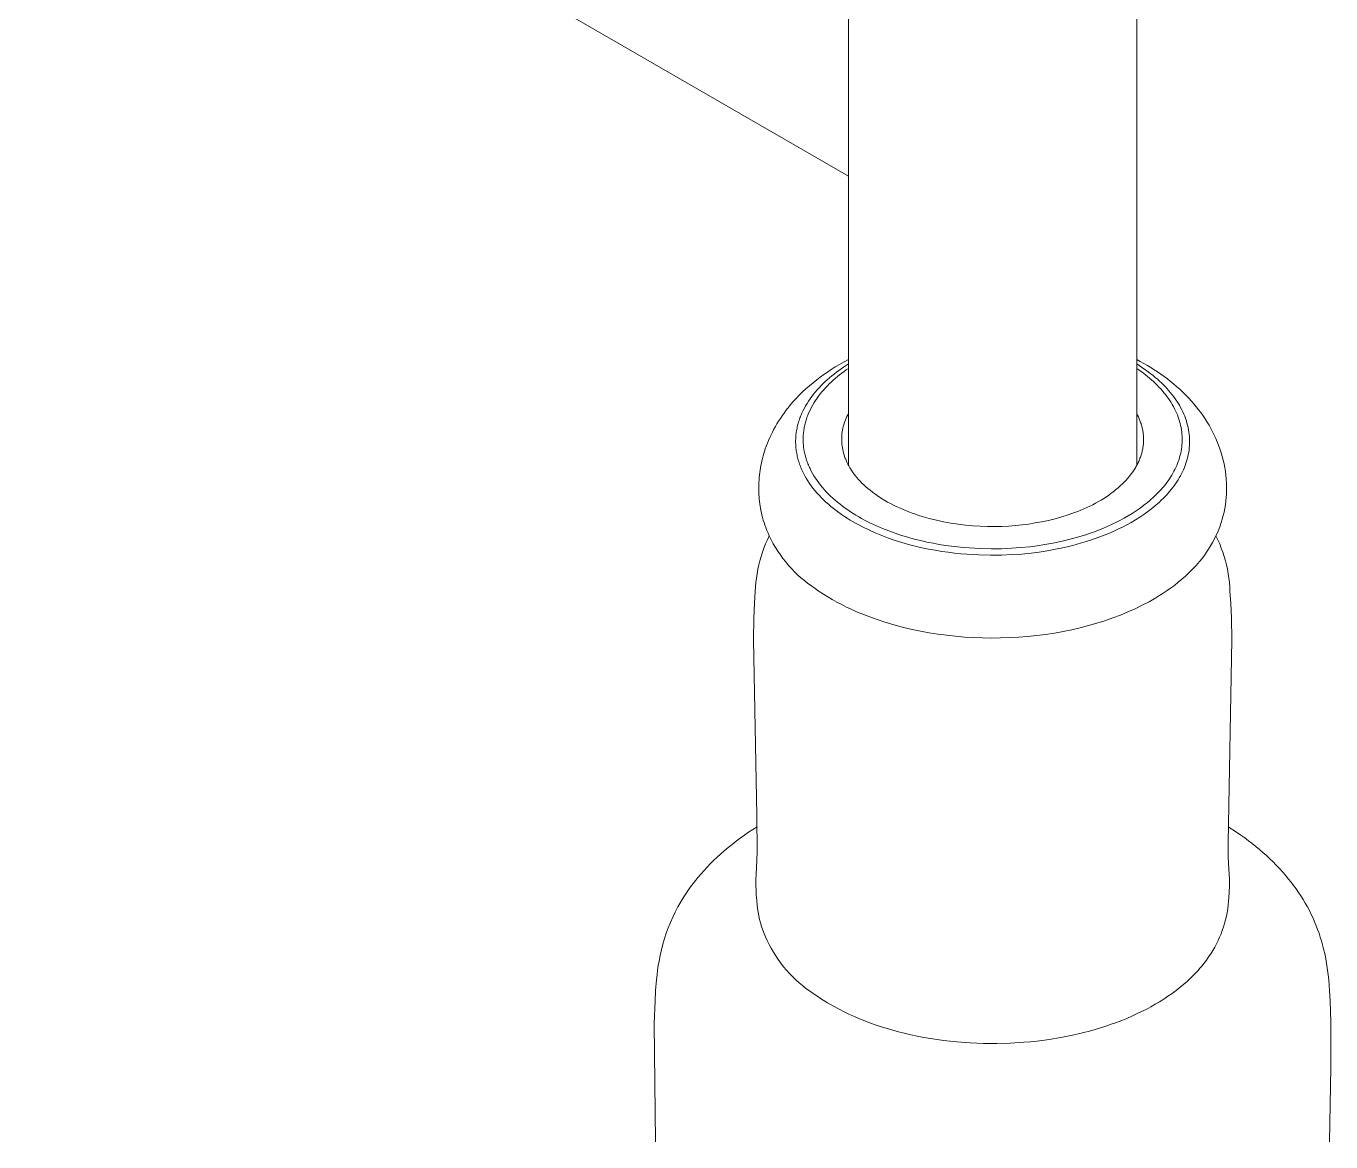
# Model space of a CAD drawing. Header units: millimetres. Extents: x 311 to 4068, y 1050 to 3803.
# Drawn here: x 3842.6 to 4061.3, y 2397.3 to 2584.4 of the extents above; entities that cross this region are included whole.
import ezdxf

# ---------------------------------------------------------------- set-up
doc = ezdxf.new("R2010")
doc.units = ezdxf.units.MM
doc.layers.add('ZANO_R', color=7, linetype='Continuous', lineweight=0)

msp = doc.modelspace()

# ---------------------------------------------------------------- linework, layer by layer
at = {"layer": 'ZANO_R'}
for p, q in [((3980.49, 2510.75), (3980.49, 3007.48)), ((3694.82, 2724.2), (3980.49, 2559.26)), ((4028.79, 2702.72), (4028.79, 2510.75)), ((3976.93, 2526.4), (3977.55, 2526.81)), ((3977.55, 2526.81), (3978.26, 2527.26)), ((3978.26, 2527.26), (3978.99, 2527.69)), ((3978.84, 2526.67), (3978.44, 2526.37)), ((3979.24, 2526.95), (3978.84, 2526.67)), ((3978.99, 2527.69), (3979.73, 2528.11)), ((3979.65, 2527.23), (3979.24, 2526.95)), ((3980.49, 2527.77), (3979.65, 2527.23)), ((3979.72, 2526.49), (3980.1, 2526.76)), ((3979.73, 2528.11), (3980.49, 2528.52)), ((3980.1, 2526.76), (3980.49, 2527.03)), ((4028.79, 2528.52), (4029.39, 2528.19)), ((4029.61, 2527.24), (4028.79, 2527.77)), ((4029.16, 2526.77), (4028.79, 2527.03)), ((4029.53, 2526.5), (4029.16, 2526.77)), ((4029.39, 2528.19), (4029.99, 2527.86)), ((4030.01, 2526.97), (4029.61, 2527.24)), ((4029.99, 2527.86), (4030.58, 2527.51)), ((4030.41, 2526.69), (4030.01, 2526.97)), ((4030.79, 2526.4), (4030.41, 2526.69)), ((4030.58, 2527.51), (4031.17, 2527.16)), ((4031.17, 2527.16), (4031.74, 2526.8)), ((4031.74, 2526.8), (4032.3, 2526.43)), ((3973.93, 2524.12), (3974.53, 2524.62)), ((3974.53, 2524.62), (3975.15, 2525.11)), ((3975.15, 2525.11), (3975.73, 2525.55)), ((3975.73, 2525.55), (3976.32, 2525.98)), ((3976.21, 2524.47), (3975.87, 2524.13)), ((3976.56, 2524.8), (3976.21, 2524.47)), ((3976.32, 2525.98), (3976.93, 2526.4)), ((3976.92, 2525.13), (3976.56, 2524.8)), ((3977.29, 2525.45), (3976.92, 2525.13)), ((3976.93, 2524.08), (3977.25, 2524.41)), ((3977.25, 2524.41), (3977.58, 2524.72)), ((3977.67, 2525.77), (3977.29, 2525.45)), ((3977.58, 2524.72), (3977.92, 2525.03)), ((3978.05, 2526.07), (3977.67, 2525.77)), ((3977.92, 2525.03), (3978.26, 2525.34)), ((3978.44, 2526.37), (3978.05, 2526.07)), ((3978.26, 2525.34), (3978.62, 2525.64)), ((3978.62, 2525.64), (3978.98, 2525.93)), ((3978.98, 2525.93), (3979.35, 2526.21)), ((3979.35, 2526.21), (3979.72, 2526.49)), ((4029.9, 2526.23), (4029.53, 2526.5)), ((4030.25, 2525.96), (4029.9, 2526.23)), ((4030.6, 2525.68), (4030.25, 2525.96)), ((4030.94, 2525.39), (4030.6, 2525.68)), ((4031.17, 2526.11), (4030.79, 2526.4)), ((4031.28, 2525.1), (4030.94, 2525.39)), ((4031.54, 2525.82), (4031.17, 2526.11)), ((4031.6, 2524.81), (4031.28, 2525.1)), ((4031.91, 2525.52), (4031.54, 2525.82)), ((4031.92, 2524.51), (4031.6, 2524.81)), ((4032.26, 2525.21), (4031.91, 2525.52)), ((4032.23, 2524.21), (4031.92, 2524.51)), ((4032.61, 2524.9), (4032.26, 2525.21)), ((4032.3, 2526.43), (4032.86, 2526.05)), ((4032.94, 2524.58), (4032.61, 2524.9)), ((4032.86, 2526.05), (4033.41, 2525.65)), ((4033.27, 2524.26), (4032.94, 2524.58)), ((4033.41, 2525.65), (4033.94, 2525.26)), ((4033.94, 2525.26), (4034.46, 2524.85)), ((4034.46, 2524.85), (4034.97, 2524.43)), ((4034.97, 2524.43), (4035.48, 2524)), ((3971.68, 2521.96), (3972.22, 2522.52)), ((3972.22, 2522.52), (3972.77, 2523.07)), ((3972.77, 2523.07), (3973.34, 2523.6)), ((3973.34, 2523.6), (3973.93, 2524.12)), ((3974.32, 2522.32), (3974.04, 2521.94)), ((3974.6, 2522.69), (3974.32, 2522.32)), ((3974.9, 2523.06), (3974.6, 2522.69)), ((3975.21, 2523.42), (3974.9, 2523.06)), ((3975.2, 2522.01), (3975.46, 2522.37)), ((3975.54, 2523.78), (3975.21, 2523.42)), ((3975.46, 2522.37), (3975.73, 2522.73)), ((3975.87, 2524.13), (3975.54, 2523.78)), ((3975.73, 2522.73), (3976.02, 2523.08)), ((3976.02, 2523.08), (3976.31, 2523.42)), ((3976.31, 2523.42), (3976.61, 2523.75)), ((3976.61, 2523.75), (3976.93, 2524.08)), ((4032.52, 2523.9), (4032.23, 2524.21)), ((4032.81, 2523.59), (4032.52, 2523.9)), ((4033.09, 2523.27), (4032.81, 2523.59)), ((4033.36, 2522.95), (4033.09, 2523.27)), ((4033.59, 2523.94), (4033.27, 2524.26)), ((4033.62, 2522.63), (4033.36, 2522.95)), ((4033.89, 2523.61), (4033.59, 2523.94)), ((4033.86, 2522.3), (4033.62, 2522.63)), ((4034.1, 2521.97), (4033.86, 2522.3)), ((4034.19, 2523.27), (4033.89, 2523.61)), ((4034.47, 2522.93), (4034.19, 2523.27)), ((4034.75, 2522.59), (4034.47, 2522.93)), ((4035.01, 2522.25), (4034.75, 2522.59)), ((4035.26, 2521.9), (4035.01, 2522.25)), ((4035.48, 2524), (4036.01, 2523.52)), ((4036.01, 2523.52), (4036.53, 2523.03)), ((4036.53, 2523.03), (4037.04, 2522.53)), ((4037.04, 2522.53), (4037.54, 2522.01)), ((3969.67, 2519.53), (3969.99, 2519.96)), ((3969.99, 2519.96), (3970.32, 2520.38)), ((3970.32, 2520.38), (3970.66, 2520.8)), ((3970.66, 2520.8), (3971.16, 2521.39)), ((3971.16, 2521.39), (3971.68, 2521.96)), ((3972.86, 2519.96), (3972.67, 2519.54)), ((3973.07, 2520.36), (3972.86, 2519.96)), ((3973.29, 2520.77), (3973.07, 2520.36)), ((3973.53, 2521.16), (3973.29, 2520.77)), ((3973.78, 2521.55), (3973.53, 2521.16)), ((3974.04, 2521.94), (3973.78, 2521.55)), ((3973.9, 2519.75), (3974.08, 2520.14)), ((3974.08, 2520.14), (3974.28, 2520.53)), ((3974.28, 2520.53), (3974.49, 2520.91)), ((3974.49, 2520.91), (3974.72, 2521.28)), ((3974.72, 2521.28), (3974.95, 2521.65)), ((3974.95, 2521.65), (3975.2, 2522.01)), ((4034.33, 2521.63), (4034.1, 2521.97)), ((4034.54, 2521.3), (4034.33, 2521.63)), ((4034.75, 2520.96), (4034.54, 2521.3)), ((4034.94, 2520.62), (4034.75, 2520.96)), ((4035.12, 2520.27), (4034.94, 2520.62)), ((4035.29, 2519.92), (4035.12, 2520.27)), ((4035.5, 2521.54), (4035.26, 2521.9)), ((4035.73, 2521.19), (4035.5, 2521.54)), ((4035.95, 2520.83), (4035.73, 2521.19)), ((4036.15, 2520.46), (4035.95, 2520.83)), ((4036.34, 2520.1), (4036.15, 2520.46)), ((4036.52, 2519.73), (4036.34, 2520.1)), ((4037.54, 2522.01), (4037.97, 2521.55)), ((4037.97, 2521.55), (4038.38, 2521.08)), ((4038.38, 2521.08), (4038.78, 2520.59)), ((4038.78, 2520.59), (4039.17, 2520.1)), ((4039.17, 2520.1), (4039.55, 2519.6)), ((3968.48, 2517.73), (3968.76, 2518.19)), ((3968.76, 2518.19), (3969.05, 2518.64)), ((3969.05, 2518.64), (3969.36, 2519.09)), ((3969.36, 2519.09), (3969.67, 2519.53)), ((3972.05, 2517.85), (3971.99, 2517.64)), ((3972.11, 2518.07), (3972.05, 2517.85)), ((3972.18, 2518.28), (3972.11, 2518.07)), ((3972.25, 2518.49), (3972.18, 2518.28)), ((3972.32, 2518.71), (3972.25, 2518.49)), ((3972.4, 2518.92), (3972.32, 2518.71)), ((3972.49, 2519.13), (3972.4, 2518.92)), ((3972.57, 2519.34), (3972.49, 2519.13)), ((3972.67, 2519.54), (3972.57, 2519.34)), ((3973.2, 2517.75), (3973.25, 2517.95)), ((3973.25, 2517.95), (3973.31, 2518.16)), ((3973.31, 2518.16), (3973.37, 2518.36)), ((3973.37, 2518.36), (3973.43, 2518.56)), ((3973.43, 2518.56), (3973.5, 2518.76)), ((3973.5, 2518.76), (3973.57, 2518.96)), ((3973.57, 2518.96), (3973.65, 2519.16)), ((3973.65, 2519.16), (3973.73, 2519.36)), ((3973.73, 2519.36), (3973.9, 2519.75)), ((3979.67, 2517.55), (3979.76, 2517.84)), ((3979.76, 2517.84), (3979.86, 2518.12)), ((3979.86, 2518.12), (3979.97, 2518.4)), ((3979.97, 2518.4), (3980.08, 2518.67)), ((3980.08, 2518.67), (3980.21, 2518.95)), ((3980.21, 2518.95), (3980.34, 2519.21)), ((3980.34, 2519.21), (3980.49, 2519.48)), ((4028.79, 2519.48), (4028.94, 2519.18)), ((4028.94, 2519.18), (4029.08, 2518.89)), ((4029.08, 2518.89), (4029.22, 2518.58)), ((4029.22, 2518.58), (4029.34, 2518.28)), ((4029.34, 2518.28), (4029.45, 2517.97)), ((4029.45, 2517.97), (4029.51, 2517.81)), ((4029.51, 2517.81), (4029.56, 2517.65)), ((4035.45, 2519.57), (4035.29, 2519.92)), ((4035.6, 2519.22), (4035.45, 2519.57)), ((4035.73, 2518.87), (4035.6, 2519.22)), ((4035.85, 2518.52), (4035.73, 2518.87)), ((4035.96, 2518.16), (4035.85, 2518.52)), ((4036.06, 2517.8), (4035.96, 2518.16)), ((4036.15, 2517.45), (4036.06, 2517.8)), ((4036.69, 2519.36), (4036.52, 2519.73)), ((4036.84, 2518.99), (4036.69, 2519.36)), ((4036.98, 2518.61), (4036.84, 2518.99)), ((4037.11, 2518.24), (4036.98, 2518.61)), ((4037.22, 2517.86), (4037.11, 2518.24)), ((4037.32, 2517.48), (4037.22, 2517.86)), ((4039.55, 2519.6), (4039.92, 2519.09)), ((4039.92, 2519.09), (4040.27, 2518.56)), ((4040.27, 2518.56), (4040.6, 2518.03)), ((4040.6, 2518.03), (4040.93, 2517.5)), ((3967.28, 2515.42), (3967.5, 2515.89)), ((3967.5, 2515.89), (3967.72, 2516.35)), ((3967.72, 2516.35), (3967.96, 2516.81)), ((3967.96, 2516.81), (3968.21, 2517.26)), ((3968.21, 2517.26), (3968.48, 2517.73)), ((3971.65, 2515.66), (3971.63, 2515.44)), ((3971.67, 2515.89), (3971.65, 2515.66)), ((3971.69, 2516.11), (3971.67, 2515.89)), ((3971.72, 2516.33), (3971.69, 2516.11)), ((3971.76, 2516.55), (3971.72, 2516.33)), ((3971.79, 2516.77), (3971.76, 2516.55)), ((3971.84, 2516.98), (3971.79, 2516.77)), ((3971.88, 2517.2), (3971.84, 2516.98)), ((3971.93, 2517.42), (3971.88, 2517.2)), ((3971.99, 2517.64), (3971.93, 2517.42)), ((3972.87, 2515.46), (3972.88, 2515.67)), ((3972.88, 2515.67), (3972.89, 2515.88)), ((3972.89, 2515.88), (3972.91, 2516.09)), ((3972.91, 2516.09), (3972.93, 2516.3)), ((3972.93, 2516.3), (3972.96, 2516.51)), ((3972.96, 2516.51), (3972.99, 2516.72)), ((3972.99, 2516.72), (3973.02, 2516.92)), ((3973.02, 2516.92), (3973.06, 2517.13)), ((3973.06, 2517.13), (3973.1, 2517.34)), ((3973.1, 2517.34), (3973.15, 2517.54)), ((3973.15, 2517.54), (3973.2, 2517.75)), ((3979.34, 2515.49), (3979.36, 2515.79)), ((3979.36, 2515.79), (3979.38, 2516.09)), ((3979.38, 2516.09), (3979.42, 2516.38)), ((3979.42, 2516.38), (3979.47, 2516.68)), ((3979.47, 2516.68), (3979.53, 2516.97)), ((3979.53, 2516.97), (3979.6, 2517.26)), ((3979.6, 2517.26), (3979.67, 2517.55)), ((4029.56, 2517.65), (4029.6, 2517.49)), ((4029.6, 2517.49), (4029.65, 2517.33)), ((4029.65, 2517.33), (4029.69, 2517.16)), ((4029.69, 2517.16), (4029.73, 2517)), ((4029.73, 2517), (4029.76, 2516.84)), ((4029.76, 2516.84), (4029.8, 2516.67)), ((4029.8, 2516.67), (4029.83, 2516.5)), ((4029.83, 2516.5), (4029.85, 2516.34)), ((4029.85, 2516.34), (4029.87, 2516.17)), ((4029.87, 2516.17), (4029.89, 2516)), ((4029.89, 2516), (4029.91, 2515.83)), ((4029.91, 2515.83), (4029.92, 2515.66)), ((4029.92, 2515.66), (4029.93, 2515.49)), ((4036.22, 2517.09), (4036.15, 2517.45)), ((4036.28, 2516.73), (4036.22, 2517.09)), ((4036.33, 2516.37), (4036.28, 2516.73)), ((4036.37, 2516.01), (4036.33, 2516.37)), ((4036.39, 2515.65), (4036.37, 2516.01)), ((4036.4, 2515.29), (4036.39, 2515.65)), ((4037.41, 2517.1), (4037.32, 2517.48)), ((4037.49, 2516.73), (4037.41, 2517.1)), ((4037.55, 2516.35), (4037.49, 2516.73)), ((4037.6, 2515.97), (4037.55, 2516.35)), ((4037.63, 2515.58), (4037.6, 2515.97)), ((4037.65, 2515.21), (4037.63, 2515.58)), ((4040.93, 2517.5), (4041.23, 2516.95)), ((4041.23, 2516.95), (4041.52, 2516.4)), ((4041.52, 2516.4), (4041.8, 2515.84)), ((4041.8, 2515.84), (4042.05, 2515.29)), ((3966.39, 2513.12), (3966.52, 2513.51)), ((3966.52, 2513.51), (3966.69, 2513.99)), ((3966.69, 2513.99), (3966.87, 2514.46)), ((3966.87, 2514.46), (3967.07, 2514.95)), ((3967.07, 2514.95), (3967.28, 2515.42)), ((3971.62, 2515.22), (3971.61, 2515)), ((3971.61, 2515), (3971.61, 2514.77)), ((3971.61, 2514.77), (3971.61, 2514.55)), ((3971.61, 2514.55), (3971.62, 2514.33)), ((3971.63, 2515.44), (3971.62, 2515.22)), ((3971.62, 2514.33), (3971.63, 2514.1)), ((3971.63, 2514.1), (3971.65, 2513.88)), ((3971.65, 2513.88), (3971.67, 2513.66)), ((3971.67, 2513.66), (3971.69, 2513.43)), ((3971.69, 2513.43), (3971.72, 2513.21)), ((3972.87, 2515.25), (3972.87, 2515.46)), ((3972.87, 2515.04), (3972.87, 2515.25)), ((3972.87, 2514.83), (3972.87, 2515.04)), ((3972.88, 2514.62), (3972.87, 2514.83)), ((3972.89, 2514.41), (3972.88, 2514.62)), ((3972.91, 2514.19), (3972.89, 2514.41)), ((3972.93, 2513.98), (3972.91, 2514.19)), ((3972.95, 2513.77), (3972.93, 2513.98)), ((3972.98, 2513.56), (3972.95, 2513.77)), ((3973.01, 2513.35), (3972.98, 2513.56)), ((3979.33, 2515.19), (3979.34, 2515.49)), ((3979.34, 2514.89), (3979.33, 2515.19)), ((3979.35, 2514.59), (3979.34, 2514.89)), ((3979.37, 2514.29), (3979.35, 2514.59)), ((3979.41, 2514), (3979.37, 2514.29)), ((3979.45, 2513.7), (3979.41, 2514)), ((3979.5, 2513.41), (3979.45, 2513.7)), ((3979.57, 2513.11), (3979.5, 2513.41)), ((4029.8, 2513.56), (4029.76, 2513.38)), ((4029.83, 2513.74), (4029.8, 2513.56)), ((4029.86, 2513.92), (4029.83, 2513.74)), ((4029.88, 2514.09), (4029.86, 2513.92)), ((4029.9, 2514.27), (4029.88, 2514.09)), ((4029.91, 2514.44), (4029.9, 2514.27)), ((4029.93, 2514.62), (4029.91, 2514.44)), ((4029.93, 2515.49), (4029.94, 2515.31)), ((4029.94, 2514.79), (4029.93, 2514.62)), ((4029.94, 2515.31), (4029.94, 2515.14)), ((4029.94, 2515.14), (4029.94, 2514.97)), ((4029.94, 2514.97), (4029.94, 2514.79)), ((4036.23, 2513.16), (4036.29, 2513.51)), ((4036.29, 2513.51), (4036.33, 2513.87)), ((4036.33, 2513.87), (4036.37, 2514.22)), ((4036.37, 2514.22), (4036.39, 2514.58)), ((4036.39, 2514.58), (4036.4, 2514.94)), ((4036.4, 2514.94), (4036.4, 2515.29)), ((4037.57, 2513.32), (4037.61, 2513.69)), ((4037.61, 2513.69), (4037.64, 2514.07)), ((4037.64, 2514.07), (4037.66, 2514.45)), ((4037.66, 2514.83), (4037.65, 2515.21)), ((4037.66, 2514.45), (4037.66, 2514.83)), ((4042.05, 2515.29), (4042.29, 2514.73)), ((4042.29, 2514.73), (4042.51, 2514.17)), ((4042.51, 2514.17), (4042.75, 2513.51)), ((4042.75, 2513.51), (4042.95, 2512.89)), ((3965.87, 2511.15), (3965.96, 2511.55)), ((3965.96, 2511.55), (3966.06, 2511.94)), ((3966.06, 2511.94), (3966.16, 2512.34)), ((3966.16, 2512.34), (3966.27, 2512.73)), ((3966.27, 2512.73), (3966.39, 2513.12)), ((3971.72, 2513.21), (3971.75, 2512.98)), ((3971.75, 2512.98), (3971.79, 2512.76)), ((3971.79, 2512.76), (3971.84, 2512.54)), ((3971.84, 2512.54), (3971.88, 2512.31)), ((3971.88, 2512.31), (3971.94, 2512.09)), ((3971.94, 2512.09), (3971.99, 2511.87)), ((3971.99, 2511.87), (3972.05, 2511.65)), ((3972.05, 2511.65), (3972.12, 2511.42)), ((3972.12, 2511.42), (3972.19, 2511.2)), ((3972.19, 2511.2), (3972.27, 2510.98)), ((3973.05, 2513.14), (3973.01, 2513.35)), ((3973.09, 2512.93), (3973.05, 2513.14)), ((3973.14, 2512.72), (3973.09, 2512.93)), ((3973.19, 2512.5), (3973.14, 2512.72)), ((3973.24, 2512.29), (3973.19, 2512.5)), ((3973.3, 2512.08), (3973.24, 2512.29)), ((3973.36, 2511.87), (3973.3, 2512.08)), ((3973.43, 2511.67), (3973.36, 2511.87)), ((3973.5, 2511.46), (3973.43, 2511.67)), ((3973.58, 2511.25), (3973.5, 2511.46)), ((3973.66, 2511.04), (3973.58, 2511.25)), ((3979.64, 2512.83), (3979.57, 2513.11)), ((3979.73, 2512.54), (3979.64, 2512.83)), ((3979.82, 2512.25), (3979.73, 2512.54)), ((3979.88, 2512.1), (3979.82, 2512.25)), ((3979.94, 2511.94), (3979.88, 2512.1)), ((3980, 2511.78), (3979.94, 2511.94)), ((3980.06, 2511.62), (3980, 2511.78)), ((3980.21, 2511.3), (3980.06, 2511.62)), ((3980.36, 2510.98), (3980.21, 2511.3)), ((4029.04, 2511.25), (4028.95, 2511.07)), ((4029.12, 2511.42), (4029.04, 2511.25)), ((4029.2, 2511.6), (4029.12, 2511.42)), ((4029.27, 2511.78), (4029.2, 2511.6)), ((4029.34, 2511.96), (4029.27, 2511.78)), ((4029.41, 2512.14), (4029.34, 2511.96)), ((4029.47, 2512.32), (4029.41, 2512.14)), ((4029.53, 2512.49), (4029.47, 2512.32)), ((4029.59, 2512.67), (4029.53, 2512.49)), ((4029.64, 2512.85), (4029.59, 2512.67)), ((4029.68, 2513.03), (4029.64, 2512.85)), ((4029.73, 2513.21), (4029.68, 2513.03)), ((4029.76, 2513.38), (4029.73, 2513.21)), ((4035.63, 2511.09), (4035.76, 2511.43)), ((4035.76, 2511.43), (4035.88, 2511.77)), ((4035.88, 2511.77), (4035.98, 2512.12)), ((4035.98, 2512.12), (4036.07, 2512.46)), ((4036.07, 2512.46), (4036.16, 2512.81)), ((4036.16, 2512.81), (4036.23, 2513.16)), ((4037.05, 2511.11), (4037.16, 2511.47)), ((4037.16, 2511.47), (4037.27, 2511.83)), ((4037.27, 2511.83), (4037.36, 2512.2)), ((4037.36, 2512.2), (4037.44, 2512.57)), ((4037.44, 2512.57), (4037.51, 2512.94)), ((4037.51, 2512.94), (4037.57, 2513.32)), ((4042.95, 2512.89), (4043.13, 2512.27)), ((4043.13, 2512.27), (4043.29, 2511.65)), ((4043.29, 2511.65), (4043.43, 2511.01)), ((3965.5, 2508.72), (3965.54, 2509.13)), ((3965.54, 2509.13), (3965.59, 2509.54)), ((3965.59, 2509.54), (3965.65, 2509.94)), ((3965.65, 2509.94), (3965.71, 2510.35)), ((3965.71, 2510.35), (3965.79, 2510.75)), ((3965.79, 2510.75), (3965.87, 2511.15)), ((3972.27, 2510.98), (3972.35, 2510.76)), ((3972.35, 2510.76), (3972.43, 2510.54)), ((3972.43, 2510.54), (3972.52, 2510.32)), ((3972.52, 2510.32), (3972.61, 2510.1)), ((3972.61, 2510.1), (3972.71, 2509.88)), ((3972.71, 2509.88), (3972.81, 2509.67)), ((3972.81, 2509.67), (3972.92, 2509.45)), ((3972.92, 2509.45), (3973.03, 2509.23)), ((3973.03, 2509.23), (3973.14, 2509.02)), ((3973.14, 2509.02), (3973.39, 2508.59)), ((3973.74, 2510.83), (3973.66, 2511.04)), ((3973.83, 2510.63), (3973.74, 2510.83)), ((3973.92, 2510.42), (3973.83, 2510.63)), ((3974.02, 2510.22), (3973.92, 2510.42)), ((3974.22, 2509.81), (3974.02, 2510.22)), ((3974.44, 2509.4), (3974.22, 2509.81)), ((3974.68, 2509), (3974.44, 2509.4)), ((3980.54, 2510.66), (3980.36, 2510.98)), ((3980.72, 2510.34), (3980.54, 2510.66)), ((3980.92, 2510.01), (3980.72, 2510.34)), ((3981.13, 2509.69), (3980.92, 2510.01)), ((3981.36, 2509.37), (3981.13, 2509.69)), ((3981.61, 2509.06), (3981.36, 2509.37)), ((3981.87, 2508.74), (3981.61, 2509.06)), ((4027.87, 2509.32), (4027.6, 2508.97)), ((4028.12, 2509.66), (4027.87, 2509.32)), ((4028.23, 2509.84), (4028.12, 2509.66)), ((4028.35, 2510.01), (4028.23, 2509.84)), ((4028.46, 2510.19), (4028.35, 2510.01)), ((4028.57, 2510.36), (4028.46, 2510.19)), ((4028.67, 2510.54), (4028.57, 2510.36)), ((4028.77, 2510.71), (4028.67, 2510.54)), ((4028.86, 2510.89), (4028.77, 2510.71)), ((4028.95, 2511.07), (4028.86, 2510.89)), ((4034.47, 2508.81), (4034.67, 2509.12)), ((4034.67, 2509.12), (4034.85, 2509.44)), ((4034.85, 2509.44), (4035.03, 2509.77)), ((4035.03, 2509.77), (4035.19, 2510.09)), ((4035.19, 2510.09), (4035.35, 2510.42)), ((4035.35, 2510.42), (4035.5, 2510.76)), ((4035.5, 2510.76), (4035.63, 2511.09)), ((4036.11, 2508.99), (4036.3, 2509.34)), ((4036.3, 2509.34), (4036.47, 2509.68)), ((4036.47, 2509.68), (4036.63, 2510.04)), ((4036.63, 2510.04), (4036.78, 2510.39)), ((4036.78, 2510.39), (4036.92, 2510.75)), ((4036.92, 2510.75), (4037.05, 2511.11)), ((4043.43, 2511.01), (4043.55, 2510.39)), ((4043.55, 2510.39), (4043.65, 2509.75)), ((4043.65, 2509.75), (4043.73, 2509.12)), ((4043.73, 2509.12), (4043.79, 2508.48)), ((3965.42, 2507.09), (3965.43, 2507.5)), ((3965.42, 2506.69), (3965.42, 2507.09)), ((3965.43, 2507.5), (3965.44, 2507.91)), ((3965.44, 2507.91), (3965.47, 2508.32)), ((3965.47, 2508.32), (3965.5, 2508.72)), ((3973.39, 2508.59), (3973.65, 2508.17)), ((3973.65, 2508.17), (3973.92, 2507.75)), ((3973.92, 2507.75), (3974.22, 2507.34)), ((3974.22, 2507.34), (3974.52, 2506.93)), ((3974.52, 2506.93), (3974.85, 2506.53)), ((3974.93, 2508.6), (3974.68, 2509)), ((3975.2, 2508.21), (3974.93, 2508.6)), ((3975.48, 2507.82), (3975.2, 2508.21)), ((3975.78, 2507.44), (3975.48, 2507.82)), ((3976.09, 2507.06), (3975.78, 2507.44)), ((3976.42, 2506.69), (3976.09, 2507.06)), ((3982.14, 2508.42), (3981.87, 2508.74)), ((3982.43, 2508.11), (3982.14, 2508.42)), ((3982.73, 2507.8), (3982.43, 2508.11)), ((3983.05, 2507.49), (3982.73, 2507.8)), ((3983.38, 2507.18), (3983.05, 2507.49)), ((3983.73, 2506.88), (3983.38, 2507.18)), ((3984.09, 2506.58), (3983.73, 2506.88)), ((4025.68, 2507), (4025.31, 2506.69)), ((4026.04, 2507.32), (4025.68, 2507)), ((4026.38, 2507.64), (4026.04, 2507.32)), ((4026.71, 2507.97), (4026.38, 2507.64)), ((4027.02, 2508.3), (4026.71, 2507.97)), ((4027.32, 2508.63), (4027.02, 2508.3)), ((4027.6, 2508.97), (4027.32, 2508.63)), ((4032.87, 2506.7), (4033.12, 2506.99)), ((4033.12, 2506.99), (4033.37, 2507.28)), ((4033.37, 2507.28), (4033.6, 2507.58)), ((4033.6, 2507.58), (4033.83, 2507.88)), ((4033.83, 2507.88), (4034.05, 2508.19)), ((4034.05, 2508.19), (4034.27, 2508.49)), ((4034.27, 2508.49), (4034.47, 2508.81)), ((4034.56, 2506.7), (4034.81, 2507.01)), ((4034.81, 2507.01), (4035.05, 2507.33)), ((4035.05, 2507.33), (4035.28, 2507.66)), ((4035.28, 2507.66), (4035.5, 2507.98)), ((4035.5, 2507.98), (4035.72, 2508.32)), ((4035.72, 2508.32), (4035.92, 2508.65)), ((4035.92, 2508.65), (4036.11, 2508.99)), ((4043.79, 2508.48), (4043.83, 2507.86)), ((4043.83, 2507.86), (4043.85, 2507.24)), ((4043.85, 2507.24), (4043.85, 2506.62)), ((3965.43, 2506.3), (3965.42, 2506.69)), ((3965.45, 2505.9), (3965.43, 2506.3)), ((3965.47, 2505.51), (3965.45, 2505.9)), ((3965.5, 2505.12), (3965.47, 2505.51)), ((3965.55, 2504.72), (3965.5, 2505.12)), ((3965.6, 2504.33), (3965.55, 2504.72)), ((3974.85, 2506.53), (3975.19, 2506.13)), ((3975.19, 2506.13), (3975.54, 2505.74)), ((3975.54, 2505.74), (3975.91, 2505.35)), ((3975.91, 2505.35), (3976.29, 2504.98)), ((3976.29, 2504.98), (3976.69, 2504.6)), ((3976.75, 2506.32), (3976.42, 2506.69)), ((3977.11, 2505.96), (3976.75, 2506.32)), ((3977.47, 2505.6), (3977.11, 2505.96)), ((3977.85, 2505.25), (3977.47, 2505.6)), ((3978.24, 2504.91), (3977.85, 2505.25)), ((3978.64, 2504.57), (3978.24, 2504.91)), ((3984.47, 2506.28), (3984.09, 2506.58)), ((3984.86, 2505.99), (3984.47, 2506.28)), ((3985.27, 2505.71), (3984.86, 2505.99)), ((3985.69, 2505.42), (3985.27, 2505.71)), ((3986.13, 2505.15), (3985.69, 2505.42)), ((3986.57, 2504.88), (3986.13, 2505.15)), ((3987.03, 2504.62), (3986.57, 2504.88)), ((4022.36, 2504.68), (4021.89, 2504.42)), ((4022.82, 2504.95), (4022.36, 2504.68)), ((4023.26, 2505.22), (4022.82, 2504.95)), ((4023.7, 2505.5), (4023.26, 2505.22)), ((4024.12, 2505.79), (4023.7, 2505.5)), ((4024.53, 2506.08), (4024.12, 2505.79)), ((4024.93, 2506.38), (4024.53, 2506.08)), ((4025.31, 2506.69), (4024.93, 2506.38)), ((4030.62, 2504.56), (4030.92, 2504.81)), ((4030.92, 2504.81), (4031.22, 2505.07)), ((4031.22, 2505.07), (4031.51, 2505.33)), ((4031.51, 2505.33), (4031.79, 2505.59)), ((4031.79, 2505.59), (4032.07, 2505.86)), ((4032.07, 2505.86), (4032.35, 2506.14)), ((4032.35, 2506.14), (4032.61, 2506.42)), ((4032.6, 2504.62), (4032.9, 2504.9)), ((4032.61, 2506.42), (4032.87, 2506.7)), ((4032.9, 2504.9), (4033.2, 2505.19)), ((4033.2, 2505.19), (4033.49, 2505.48)), ((4033.49, 2505.48), (4033.77, 2505.78)), ((4033.77, 2505.78), (4034.04, 2506.08)), ((4034.04, 2506.08), (4034.3, 2506.39)), ((4034.3, 2506.39), (4034.56, 2506.7)), ((4043.73, 2504.76), (4043.65, 2504.15)), ((4043.79, 2505.38), (4043.73, 2504.76)), ((4043.83, 2506), (4043.79, 2505.38)), ((4043.85, 2506.62), (4043.83, 2506)), ((3965.65, 2503.94), (3965.6, 2504.33)), ((3965.72, 2503.56), (3965.65, 2503.94)), ((3965.79, 2503.17), (3965.72, 2503.56)), ((3965.87, 2502.79), (3965.79, 2503.17)), ((3965.96, 2502.41), (3965.87, 2502.79)), ((3976.69, 2504.6), (3977.1, 2504.24)), ((3977.1, 2504.24), (3977.52, 2503.88)), ((3977.52, 2503.88), (3977.95, 2503.53)), ((3977.95, 2503.53), (3978.39, 2503.19)), ((3978.39, 2503.19), (3978.85, 2502.85)), ((3979.05, 2504.24), (3978.64, 2504.57)), ((3978.85, 2502.85), (3979.32, 2502.52)), ((3979.47, 2503.91), (3979.05, 2504.24)), ((3979.32, 2502.52), (3979.79, 2502.2)), ((3979.9, 2503.6), (3979.47, 2503.91)), ((3980.34, 2503.29), (3979.9, 2503.6)), ((3980.79, 2502.99), (3980.34, 2503.29)), ((3981.25, 2502.69), (3980.79, 2502.99)), ((3981.72, 2502.41), (3981.25, 2502.69)), ((3987.51, 2504.36), (3987.03, 2504.62)), ((3987.99, 2504.11), (3987.51, 2504.36)), ((3988.49, 2503.86), (3987.99, 2504.11)), ((3989, 2503.62), (3988.49, 2503.86)), ((3989.52, 2503.4), (3989, 2503.62)), ((3990.05, 2503.17), (3989.52, 2503.4)), ((3990.59, 2502.96), (3990.05, 2503.17)), ((3991.14, 2502.75), (3990.59, 2502.96)), ((3991.7, 2502.56), (3991.14, 2502.75)), ((3992.26, 2502.37), (3991.7, 2502.56)), ((4017.31, 2502.46), (4016.22, 2502.12)), ((4018.37, 2502.84), (4017.31, 2502.46)), ((4018.9, 2503.04), (4018.37, 2502.84)), ((4019.42, 2503.25), (4018.9, 2503.04)), ((4019.93, 2503.47), (4019.42, 2503.25)), ((4020.43, 2503.7), (4019.93, 2503.47)), ((4020.93, 2503.93), (4020.43, 2503.7)), ((4021.41, 2504.17), (4020.93, 2503.93)), ((4021.89, 2504.42), (4021.41, 2504.17)), ((4027.37, 2502.3), (4028.05, 2502.71)), ((4028.05, 2502.71), (4028.71, 2503.14)), ((4028.71, 2503.14), (4029.37, 2503.6)), ((4029.29, 2502.08), (4029.99, 2502.55)), ((4029.37, 2503.6), (4030, 2504.07)), ((4029.99, 2502.55), (4030.67, 2503.03)), ((4030, 2504.07), (4030.62, 2504.56)), ((4030.67, 2503.03), (4031.34, 2503.54)), ((4031.34, 2503.54), (4031.66, 2503.8)), ((4031.66, 2503.8), (4031.98, 2504.07)), ((4031.98, 2504.07), (4032.3, 2504.34)), ((4032.3, 2504.34), (4032.6, 2504.62)), ((4043.43, 2502.94), (4043.29, 2502.34)), ((4043.55, 2503.54), (4043.43, 2502.94)), ((4043.65, 2504.15), (4043.55, 2503.54)), ((3966.07, 2502), (3965.96, 2502.41)), ((3966.18, 2501.6), (3966.07, 2502)), ((3966.31, 2501.19), (3966.18, 2501.6)), ((3966.44, 2500.79), (3966.31, 2501.19)), ((3966.61, 2500.32), (3966.44, 2500.79)), ((3966.79, 2499.86), (3966.61, 2500.32)), ((3979.79, 2502.2), (3980.27, 2501.89)), ((3980.27, 2501.89), (3980.77, 2501.58)), ((3980.77, 2501.58), (3981.27, 2501.29)), ((3981.27, 2501.29), (3981.78, 2501)), ((3982.19, 2502.13), (3981.72, 2502.41)), ((3981.78, 2501), (3982.29, 2500.72)), ((3982.67, 2501.86), (3982.19, 2502.13)), ((3982.29, 2500.72), (3982.82, 2500.45)), ((3983.16, 2501.59), (3982.67, 2501.86)), ((3982.82, 2500.45), (3983.88, 2499.93)), ((3984.16, 2501.09), (3983.16, 2501.59)), ((3985.17, 2500.61), (3984.16, 2501.09)), ((3986.2, 2500.17), (3985.17, 2500.61)), ((3992.84, 2502.19), (3992.26, 2502.37)), ((3994.01, 2501.85), (3992.84, 2502.19)), ((3995.2, 2501.56), (3994.01, 2501.85)), ((3996.41, 2501.29), (3995.2, 2501.56)), ((3997.63, 2501.07), (3996.41, 2501.29)), ((3998.87, 2500.89), (3997.63, 2501.07)), ((4000.1, 2500.74), (3998.87, 2500.89)), ((4001.34, 2500.63), (4000.1, 2500.74)), ((4002.57, 2500.55), (4001.34, 2500.63)), ((4003.78, 2500.51), (4002.57, 2500.55)), ((4004.99, 2500.5), (4003.78, 2500.51)), ((4006.17, 2500.53), (4004.99, 2500.5)), ((4007.33, 2500.58), (4006.17, 2500.53)), ((4008.47, 2500.67), (4007.33, 2500.58)), ((4009.58, 2500.78), (4008.47, 2500.67)), ((4010.69, 2500.92), (4009.58, 2500.78)), ((4011.79, 2501.1), (4010.69, 2500.92)), ((4012.91, 2501.3), (4011.79, 2501.1)), ((4014.02, 2501.54), (4012.91, 2501.3)), ((4015.12, 2501.82), (4014.02, 2501.54)), ((4016.22, 2502.12), (4015.12, 2501.82)), ((4023.13, 2500.2), (4023.85, 2500.5)), ((4023.85, 2500.5), (4024.56, 2500.83)), ((4024.56, 2500.83), (4025.28, 2501.17)), ((4025.28, 2501.17), (4025.98, 2501.52)), ((4025.63, 2500.04), (4026.38, 2500.41)), ((4025.98, 2501.52), (4026.68, 2501.9)), ((4026.38, 2500.41), (4027.12, 2500.8)), ((4026.68, 2501.9), (4027.37, 2502.3)), ((4027.12, 2500.8), (4027.85, 2501.2)), ((4027.85, 2501.2), (4028.58, 2501.63)), ((4028.58, 2501.63), (4029.29, 2502.08)), ((4042.76, 2500.6), (4042.55, 2500.03)), ((4042.96, 2501.17), (4042.76, 2500.6)), ((4043.14, 2501.75), (4042.96, 2501.17)), ((4043.29, 2502.34), (4043.14, 2501.75)), ((3966.57, 2497.59), (3966.87, 2498.27)), ((3966.99, 2499.4), (3966.79, 2499.86)), ((3966.87, 2498.27), (3967.19, 2498.94)), ((3967.19, 2498.94), (3966.99, 2499.4)), ((3967.19, 2498.94), (3967.52, 2498.28)), ((3967.52, 2498.28), (3967.87, 2497.62)), ((3983.88, 2499.93), (3984.96, 2499.45)), ((3984.96, 2499.45), (3986.06, 2499)), ((3986.06, 2499), (3987.17, 2498.58)), ((3987.25, 2499.76), (3986.2, 2500.17)), ((3987.17, 2498.58), (3988.29, 2498.19)), ((3988.3, 2499.38), (3987.25, 2499.76)), ((3988.29, 2498.19), (3989.42, 2497.84)), ((3989.36, 2499.03), (3988.3, 2499.38)), ((3990.42, 2498.71), (3989.36, 2499.03)), ((3991.49, 2498.41), (3990.42, 2498.71)), ((3992.55, 2498.15), (3991.49, 2498.41)), ((3993.61, 2497.91), (3992.55, 2498.15)), ((4016.05, 2497.99), (4017.43, 2498.32)), ((4017.43, 2498.32), (4018.84, 2498.7)), ((4018.84, 2498.7), (4020.26, 2499.14)), ((4020.26, 2499.14), (4020.98, 2499.38)), ((4020.31, 2497.98), (4021.07, 2498.22)), ((4020.98, 2499.38), (4021.69, 2499.64)), ((4021.07, 2498.22), (4021.83, 2498.48)), ((4021.69, 2499.64), (4022.41, 2499.91)), ((4021.83, 2498.48), (4022.59, 2498.76)), ((4022.41, 2499.91), (4023.13, 2500.2)), ((4022.59, 2498.76), (4023.35, 2499.05)), ((4023.35, 2499.05), (4024.11, 2499.36)), ((4024.11, 2499.36), (4024.87, 2499.69)), ((4024.87, 2499.69), (4025.63, 2500.04)), ((4041.79, 2498.36), (4041.5, 2497.81)), ((4042.07, 2498.92), (4041.79, 2498.36)), ((4042.32, 2499.47), (4042.07, 2498.92)), ((4042.08, 2498.94), (4042.4, 2498.27)), ((4042.55, 2500.03), (4042.32, 2499.47)), ((4042.4, 2498.27), (4042.7, 2497.59)), ((3965.81, 2495.5), (3966.04, 2496.2)), ((3966.04, 2496.2), (3966.3, 2496.9)), ((3966.3, 2496.9), (3966.57, 2497.59)), ((3967.87, 2497.62), (3968.24, 2496.99)), ((3968.24, 2496.99), (3968.63, 2496.36)), ((3968.63, 2496.36), (3969.05, 2495.75)), ((3989.42, 2497.84), (3990.54, 2497.52)), ((3990.54, 2497.52), (3991.67, 2497.23)), ((3991.67, 2497.23), (3992.79, 2496.96)), ((3992.79, 2496.96), (3993.9, 2496.73)), ((3994.66, 2497.7), (3993.61, 2497.91)), ((3993.9, 2496.73), (3995.01, 2496.52)), ((3995.7, 2497.51), (3994.66, 2497.7)), ((3995.01, 2496.52), (3996.1, 2496.34)), ((3996.73, 2497.35), (3995.7, 2497.51)), ((3996.1, 2496.34), (3997.18, 2496.19)), ((3997.74, 2497.21), (3996.73, 2497.35)), ((3997.18, 2496.19), (3998.25, 2496.05)), ((3998.75, 2497.09), (3997.74, 2497.21)), ((3998.25, 2496.05), (3999.3, 2495.95)), ((3999.74, 2496.99), (3998.75, 2497.09)), ((3999.3, 2495.95), (4000.33, 2495.86)), ((4000.71, 2496.91), (3999.74, 2496.99)), ((4002.6, 2496.81), (4000.71, 2496.91)), ((4004.41, 2496.77), (4002.6, 2496.81)), ((4006.14, 2496.79), (4004.41, 2496.77)), ((4007.79, 2496.86), (4006.14, 2496.79)), ((4009.36, 2496.97), (4007.79, 2496.86)), ((4007.86, 2495.79), (4009.52, 2495.9)), ((4010.85, 2497.12), (4009.36, 2496.97)), ((4009.52, 2495.9), (4011.09, 2496.06)), ((4010.85, 2497.12), (4012.1, 2497.28)), ((4011.09, 2496.06), (4012.42, 2496.23)), ((4012.1, 2497.28), (4013.38, 2497.48)), ((4012.42, 2496.23), (4013.78, 2496.44)), ((4013.38, 2497.48), (4014.7, 2497.71)), ((4013.78, 2496.44), (4015.17, 2496.69)), ((4014.7, 2497.71), (4016.05, 2497.99)), ((4015.17, 2496.69), (4016.61, 2496.99)), ((4016.61, 2496.99), (4018.07, 2497.34)), ((4018.07, 2497.34), (4019.56, 2497.75)), ((4019.56, 2497.75), (4020.31, 2497.98)), ((4040.5, 2496.2), (4040.13, 2495.67)), ((4040.85, 2496.73), (4040.5, 2496.2)), ((4041.18, 2497.26), (4040.85, 2496.73)), ((4041.5, 2497.81), (4041.18, 2497.26)), ((4042.7, 2497.59), (4042.97, 2496.9)), ((4042.97, 2496.9), (4043.23, 2496.2)), ((4043.23, 2496.2), (4043.46, 2495.5)), ((3965.27, 2493.34), (3965.43, 2494.06)), ((3965.43, 2494.06), (3965.61, 2494.78)), ((3965.61, 2494.78), (3965.81, 2495.5)), ((3969.05, 2495.75), (3969.48, 2495.15)), ((3969.48, 2495.15), (3969.94, 2494.57)), ((3969.94, 2494.57), (3970.41, 2494)), ((3970.41, 2494), (3970.91, 2493.45)), ((4000.33, 2495.86), (4001.35, 2495.79)), ((4001.35, 2495.79), (4002.34, 2495.74)), ((4002.34, 2495.74), (4004.26, 2495.7)), ((4004.26, 2495.7), (4006.1, 2495.71)), ((4006.1, 2495.71), (4007.86, 2495.79)), ((4038.73, 2493.96), (4038.42, 2493.62)), ((4039.04, 2494.31), (4038.73, 2493.96)), ((4039.33, 2494.66), (4039.04, 2494.31)), ((4039.74, 2495.16), (4039.33, 2494.66)), ((4040.13, 2495.67), (4039.74, 2495.16)), ((4043.46, 2495.5), (4043.66, 2494.78)), ((4043.66, 2494.78), (4043.84, 2494.06)), ((4043.84, 2494.06), (4044, 2493.34)), ((3964.95, 2491.13), (3965.03, 2491.87)), ((3965.03, 2491.87), (3965.14, 2492.6)), ((3965.14, 2492.6), (3965.27, 2493.34)), ((3970.91, 2493.45), (3971.42, 2492.92)), ((3971.42, 2492.92), (3971.95, 2492.41)), ((3971.95, 2492.41), (3972.5, 2491.91)), ((3972.5, 2491.91), (3973.07, 2491.44)), ((4036.37, 2491.66), (4035.74, 2491.15)), ((4036.97, 2492.19), (4036.37, 2491.66)), ((4037.54, 2492.73), (4036.97, 2492.19)), ((4038.1, 2493.29), (4037.54, 2492.73)), ((4038.42, 2493.62), (4038.1, 2493.29)), ((4044, 2493.34), (4044.13, 2492.6)), ((4044.13, 2492.6), (4044.24, 2491.87)), ((4044.24, 2491.87), (4044.33, 2491.13)), ((3964.72, 2487.61), (3964.85, 2489.65)), ((3964.85, 2489.65), (3964.89, 2490.39)), ((3964.89, 2490.39), (3964.95, 2491.13)), ((3973.07, 2491.44), (3973.65, 2490.98)), ((3973.65, 2490.98), (3974.25, 2490.55)), ((3974.25, 2490.55), (3974.86, 2490.13)), ((3975.57, 2489.64), (3974.86, 2490.13)), ((3976.29, 2489.16), (3975.57, 2489.64)), ((4033.74, 2489.67), (4033.04, 2489.2)), ((4034.43, 2490.15), (4033.74, 2489.67)), ((4035.1, 2490.64), (4034.43, 2490.15)), ((4035.74, 2491.15), (4035.1, 2490.64)), ((4044.33, 2491.13), (4044.38, 2490.39)), ((4044.38, 2490.39), (4044.42, 2489.65)), ((4044.42, 2489.65), (4044.56, 2487.61)), ((3964.6, 2485.19), (3964.72, 2487.61)), ((3977.02, 2488.71), (3976.29, 2489.16)), ((3977.76, 2488.27), (3977.02, 2488.71)), ((3978.54, 2487.83), (3977.76, 2488.27)), ((3979.34, 2487.41), (3978.54, 2487.83)), ((3980.14, 2487.01), (3979.34, 2487.41)), ((4029.72, 2487.3), (4028.54, 2486.72)), ((4030.86, 2487.9), (4029.72, 2487.3)), ((4031.97, 2488.54), (4030.86, 2487.9)), ((4032.51, 2488.86), (4031.97, 2488.54)), ((4033.04, 2489.2), (4032.51, 2488.86)), ((4044.56, 2487.61), (4044.67, 2485.19)), ((3964.54, 2481.52), (3964.6, 2485.19)), ((3980.94, 2486.63), (3980.14, 2487.01)), ((3981.82, 2486.23), (3980.94, 2486.63)), ((3982.71, 2485.86), (3981.82, 2486.23)), ((3983.6, 2485.51), (3982.71, 2485.86)), ((3984.5, 2485.17), (3983.6, 2485.51)), ((3985.44, 2484.84), (3984.5, 2485.17)), ((4024.78, 2485.17), (4023.47, 2484.72)), ((4026.07, 2485.66), (4024.78, 2485.17)), ((4027.32, 2486.18), (4026.07, 2485.66)), ((4028.54, 2486.72), (4027.32, 2486.18)), ((4044.67, 2485.19), (4044.73, 2481.52)), ((3986.38, 2484.53), (3985.44, 2484.84)), ((3987.34, 2484.24), (3986.38, 2484.53)), ((3988.31, 2483.96), (3987.34, 2484.24)), ((3989.7, 2483.59), (3988.31, 2483.96)), ((3991.12, 2483.26), (3989.7, 2483.59)), ((3992.55, 2482.96), (3991.12, 2483.26)), ((3994, 2482.7), (3992.55, 2482.96)), ((4016.45, 2482.91), (4014.99, 2482.65)), ((4017.9, 2483.2), (4016.45, 2482.91)), ((4019.33, 2483.53), (4017.9, 2483.2)), ((4020.73, 2483.89), (4019.33, 2483.53)), ((4022.11, 2484.29), (4020.73, 2483.89)), ((4023.47, 2484.72), (4022.11, 2484.29)), ((3965.12, 2452.08), (3964.54, 2481.52)), ((3995.47, 2482.47), (3994, 2482.7)), ((3996.94, 2482.27), (3995.47, 2482.47)), ((3998.43, 2482.11), (3996.94, 2482.27)), ((3999.93, 2481.98), (3998.43, 2482.11)), ((4001.43, 2481.89), (3999.93, 2481.98)), ((4002.94, 2481.84), (4001.43, 2481.89)), ((4004.45, 2481.81), (4002.94, 2481.84)), ((4005.96, 2481.83), (4004.45, 2481.81)), ((4007.48, 2481.88), (4005.96, 2481.83)), ((4008.99, 2481.96), (4007.48, 2481.88)), ((4010.5, 2482.08), (4008.99, 2481.96)), ((4012.01, 2482.23), (4010.5, 2482.08)), ((4013.5, 2482.42), (4012.01, 2482.23)), ((4014.99, 2482.65), (4013.5, 2482.42)), ((4044.73, 2481.52), (4044.11, 2447.54)), ((3963.71, 2449.23), (3965.15, 2450.16)), ((3965.16, 2445.92), (3965.12, 2452.08)), ((4044.12, 2450.16), (4045.53, 2449.25)), ((3961.62, 2447.73), (3962.31, 2448.25)), ((3962.31, 2448.25), (3963.01, 2448.74)), ((3963.01, 2448.74), (3963.71, 2449.23)), ((4045.53, 2449.25), (4046.22, 2448.78)), ((4046.22, 2448.78), (4046.9, 2448.29)), ((4046.9, 2448.29), (4047.53, 2447.82)), ((4047.53, 2447.82), (4048.15, 2447.34)), ((3958.44, 2445.06), (3959.03, 2445.59)), ((3959.03, 2445.59), (3959.63, 2446.12)), ((3959.63, 2446.12), (3960.28, 2446.67)), ((3960.28, 2446.67), (3960.95, 2447.21)), ((3960.95, 2447.21), (3961.62, 2447.73)), ((3965.12, 2444.6), (3965.16, 2445.92)), ((4044.11, 2447.54), (4044.13, 2445.16)), ((4048.15, 2447.34), (4048.77, 2446.85)), ((4048.77, 2446.85), (4049.38, 2446.35)), ((4049.38, 2446.35), (4049.96, 2445.85)), ((4049.96, 2445.85), (4050.53, 2445.33)), ((3956.25, 2442.84), (3956.77, 2443.4)), ((3956.77, 2443.4), (3957.29, 2443.94)), ((3957.29, 2443.94), (3957.86, 2444.51)), ((3957.86, 2444.51), (3958.44, 2445.06)), ((3964.97, 2442.11), (3965.12, 2444.6)), ((4044.13, 2445.16), (4044.18, 2444.01)), ((4044.18, 2444.01), (4044.3, 2442.14)), ((4050.53, 2445.33), (4051.09, 2444.81)), ((4051.09, 2444.81), (4051.65, 2444.28)), ((4051.65, 2444.28), (4052.19, 2443.73)), ((4052.19, 2443.73), (4052.72, 2443.17)), ((3954.63, 2440.91), (3955.27, 2441.71)), ((3955.27, 2441.71), (3955.76, 2442.28)), ((3955.76, 2442.28), (3956.25, 2442.84)), ((3964.94, 2441.09), (3964.95, 2441.45)), ((3964.95, 2441.45), (3964.97, 2442.11)), ((4044.3, 2442.14), (4044.32, 2441.46)), ((4044.32, 2441.46), (4044.33, 2440.8)), ((4052.72, 2443.17), (4053.24, 2442.6)), ((4053.24, 2442.6), (4053.74, 2442.02)), ((4053.74, 2442.02), (4054.2, 2441.46)), ((4054.2, 2441.46), (4054.66, 2440.9)), ((3952.86, 2438.4), (3953.42, 2439.26)), ((3953.42, 2439.26), (3954.01, 2440.09)), ((3954.01, 2440.09), (3954.63, 2440.91)), ((3964.95, 2440.24), (3964.94, 2441.09)), ((3964.97, 2439.64), (3964.95, 2440.24)), ((3965.02, 2438.83), (3964.97, 2439.64)), ((4044.32, 2440.28), (4044.22, 2438.2)), ((4044.33, 2440.8), (4044.32, 2440.28)), ((4054.66, 2440.9), (4055.09, 2440.32)), ((4055.09, 2440.32), (4055.52, 2439.73)), ((4055.52, 2439.73), (4055.92, 2439.15)), ((4055.92, 2439.15), (4056.31, 2438.56)), ((3951.88, 2436.73), (3952.36, 2437.57)), ((3952.36, 2437.57), (3952.86, 2438.4)), ((3965.05, 2438.2), (3965.02, 2438.83)), ((3965.08, 2437.72), (3965.05, 2438.35)), ((3965.14, 2437.1), (3965.08, 2437.72)), ((3965.22, 2436.48), (3965.14, 2437.1)), ((4044.12, 2437.02), (4044.04, 2436.38)), ((4044.18, 2437.66), (4044.12, 2437.02)), ((4044.22, 2438.3), (4044.18, 2437.66)), ((4056.31, 2438.56), (4056.69, 2437.95)), ((4056.69, 2437.95), (4057.05, 2437.34)), ((4057.05, 2437.34), (4057.4, 2436.73)), ((3950.62, 2434.12), (3951.01, 2435)), ((3951.01, 2435), (3951.43, 2435.87)), ((3951.43, 2435.87), (3951.88, 2436.73)), ((3965.31, 2435.86), (3965.22, 2436.48)), ((3965.43, 2435.25), (3965.31, 2435.86)), ((3965.57, 2434.64), (3965.43, 2435.25)), ((4043.82, 2435.15), (4043.68, 2434.55)), ((4043.94, 2435.75), (4043.82, 2435.15)), ((4044.04, 2436.38), (4043.94, 2435.75)), ((4057.4, 2436.73), (4057.73, 2436.1)), ((4057.73, 2436.1), (4058.04, 2435.47)), ((4058.04, 2435.47), (4058.35, 2434.82)), ((4058.35, 2434.82), (4058.62, 2434.2)), ((3949.93, 2432.32), (3950.26, 2433.23)), ((3950.26, 2433.23), (3950.62, 2434.12)), ((3965.73, 2434.03), (3965.57, 2434.64)), ((3965.91, 2433.44), (3965.73, 2434.03)), ((3966.11, 2432.84), (3965.91, 2433.44)), ((3966.33, 2432.26), (3966.11, 2432.84)), ((4043.14, 2432.78), (4042.93, 2432.21)), ((4043.34, 2433.36), (4043.14, 2432.78)), ((4043.52, 2433.95), (4043.34, 2433.36)), ((4043.68, 2434.55), (4043.52, 2433.95)), ((4058.62, 2434.2), (4058.88, 2433.57)), ((4058.88, 2433.57), (4059.12, 2432.94)), ((4059.12, 2432.94), (4059.35, 2432.3)), ((3949.11, 2429.55), (3949.36, 2430.48)), ((3949.36, 2430.48), (3949.63, 2431.41)), ((3949.63, 2431.41), (3949.93, 2432.32)), ((3966.56, 2431.68), (3966.33, 2432.26)), ((3966.82, 2431.11), (3966.56, 2431.68)), ((3967.15, 2430.44), (3966.82, 2431.11)), ((3967.5, 2429.78), (3967.15, 2430.44)), ((4042.16, 2430.52), (4041.86, 2429.96)), ((4042.44, 2431.09), (4042.16, 2430.52)), ((4042.69, 2431.64), (4042.44, 2431.09)), ((4042.93, 2432.21), (4042.69, 2431.64)), ((4059.35, 2432.3), (4059.56, 2431.66)), ((4059.56, 2431.66), (4059.76, 2431.01)), ((4059.76, 2431.01), (4059.95, 2430.34)), ((4059.95, 2430.34), (4060.13, 2429.67)), ((3948.71, 2427.65), (3948.9, 2428.6)), ((3948.9, 2428.6), (3949.11, 2429.55)), ((3967.88, 2429.13), (3967.5, 2429.78)), ((3968.27, 2428.5), (3967.88, 2429.13)), ((3968.69, 2427.88), (3968.27, 2428.5)), ((4040.85, 2428.34), (4040.48, 2427.81)), ((4041.21, 2428.88), (4040.85, 2428.34)), ((4041.55, 2429.42), (4041.21, 2428.88)), ((4041.86, 2429.96), (4041.55, 2429.42)), ((4060.13, 2429.67), (4060.36, 2428.67)), ((4060.36, 2428.67), (4060.56, 2427.65)), ((3948.37, 2425.33), (3948.47, 2426.12)), ((3948.47, 2426.12), (3948.59, 2426.9)), ((3948.59, 2426.9), (3948.71, 2427.65)), ((3969.13, 2427.28), (3968.69, 2427.88)), ((3969.59, 2426.69), (3969.13, 2427.28)), ((3970.07, 2426.12), (3969.59, 2426.69)), ((3970.57, 2425.57), (3970.07, 2426.12)), ((4039.07, 2426.08), (4038.75, 2425.74)), ((4039.38, 2426.43), (4039.07, 2426.08)), ((4039.68, 2426.79), (4039.38, 2426.43)), ((4040.09, 2427.29), (4039.68, 2426.79)), ((4040.48, 2427.81), (4040.09, 2427.29)), ((4060.56, 2427.65), (4060.68, 2426.9)), ((4060.68, 2426.9), (4060.8, 2426.12)), ((4060.8, 2426.12), (4060.9, 2425.33)), ((3948.14, 2422.72), (3948.29, 2424.51)), ((3948.29, 2424.51), (3948.37, 2425.33)), ((3971.09, 2425.03), (3970.57, 2425.57)), ((3971.63, 2424.51), (3971.09, 2425.03)), ((3972.18, 2424.01), (3971.63, 2424.51)), ((3972.75, 2423.53), (3972.18, 2424.01)), ((4036.68, 2423.76), (4036.05, 2423.24)), ((4037.29, 2424.29), (4036.68, 2423.76)), ((4037.87, 2424.84), (4037.29, 2424.29)), ((4038.43, 2425.4), (4037.87, 2424.84)), ((4038.75, 2425.74), (4038.43, 2425.4)), ((4060.9, 2425.33), (4060.99, 2424.51)), ((4060.99, 2424.51), (4061.13, 2422.72)), ((3948.04, 2420.98), (3948.14, 2422.72)), ((3973.34, 2423.07), (3972.75, 2423.53)), ((3973.94, 2422.63), (3973.34, 2423.07)), ((3974.56, 2422.22), (3973.94, 2422.63)), ((3975.01, 2421.9), (3974.56, 2422.22)), ((3975.96, 2421.26), (3975.01, 2421.9)), ((4034.03, 2421.74), (4033.32, 2421.27)), ((4034.73, 2422.23), (4034.03, 2421.74)), ((4035.4, 2422.73), (4034.73, 2422.23)), ((4036.05, 2423.24), (4035.4, 2422.73)), ((4061.13, 2422.72), (4061.23, 2420.98)), ((3947.92, 2417.18), (3948.04, 2420.98)), ((3976.94, 2420.65), (3975.96, 2421.26)), ((3977.96, 2420.06), (3976.94, 2420.65)), ((3979.02, 2419.5), (3977.96, 2420.06)), ((3979.83, 2419.09), (3979.02, 2419.5)), ((4030.36, 2419.55), (4029.58, 2419.16)), ((4031.13, 2419.96), (4030.36, 2419.55)), ((4031.88, 2420.39), (4031.13, 2419.96)), ((4032.61, 2420.82), (4031.88, 2420.39)), ((4033.32, 2421.27), (4032.61, 2420.82)), ((4061.23, 2420.98), (4061.35, 2417.47)), ((3948.14, 2397.32), (3947.92, 2417.18)), ((3980.65, 2418.7), (3979.83, 2419.09)), ((3981.47, 2418.33), (3980.65, 2418.7)), ((3982.31, 2417.97), (3981.47, 2418.33)), ((3983.23, 2417.6), (3982.31, 2417.97)), ((3984.15, 2417.25), (3983.23, 2417.6)), ((3985.09, 2416.92), (3984.15, 2417.25)), ((4025.41, 2417.36), (4024.52, 2417.04)), ((4026.28, 2417.69), (4025.41, 2417.36)), ((4027.13, 2418.04), (4026.28, 2417.69)), ((4027.96, 2418.4), (4027.13, 2418.04)), ((4028.78, 2418.77), (4027.96, 2418.4)), ((4029.58, 2419.16), (4028.78, 2418.77)), ((4061.35, 2417.47), (4061.33, 2409.78)), ((3986.03, 2416.61), (3985.09, 2416.92)), ((3986.97, 2416.32), (3986.03, 2416.61)), ((3987.91, 2416.04), (3986.97, 2416.32)), ((3988.86, 2415.78), (3987.91, 2416.04)), ((3989.82, 2415.54), (3988.86, 2415.78)), ((3990.91, 2415.29), (3989.82, 2415.54)), ((3992.01, 2415.05), (3990.91, 2415.29)), ((3993.12, 2414.84), (3992.01, 2415.05)), ((4018.02, 2415.21), (4016.07, 2414.83)), ((4019.93, 2415.66), (4018.02, 2415.21)), ((4020.87, 2415.91), (4019.93, 2415.66)), ((4021.8, 2416.17), (4020.87, 2415.91)), ((4022.72, 2416.44), (4021.8, 2416.17)), ((4023.63, 2416.74), (4022.72, 2416.44)), ((4024.52, 2417.04), (4023.63, 2416.74)), ((3994.23, 2414.65), (3993.12, 2414.84)), ((3995.32, 2414.48), (3994.23, 2414.65)), ((3996.42, 2414.33), (3995.32, 2414.48)), ((3998.63, 2414.09), (3996.42, 2414.33)), ((4000.87, 2413.92), (3998.63, 2414.09)), ((4003.11, 2413.83), (4000.87, 2413.92)), ((4005.36, 2413.82), (4003.11, 2413.83)), ((4007.61, 2413.88), (4005.36, 2413.82)), ((4009.85, 2414.02), (4007.61, 2413.88)), ((4010.96, 2414.12), (4009.85, 2414.02)), ((4012.08, 2414.24), (4010.96, 2414.12)), ((4014.09, 2414.5), (4012.08, 2414.24)), ((4016.07, 2414.83), (4014.09, 2414.5)), ((4061.33, 2409.78), (4061.13, 2397.32))]:
    msp.add_line(p, q, dxfattribs=at)

doc.saveas('drawing.dxf')
